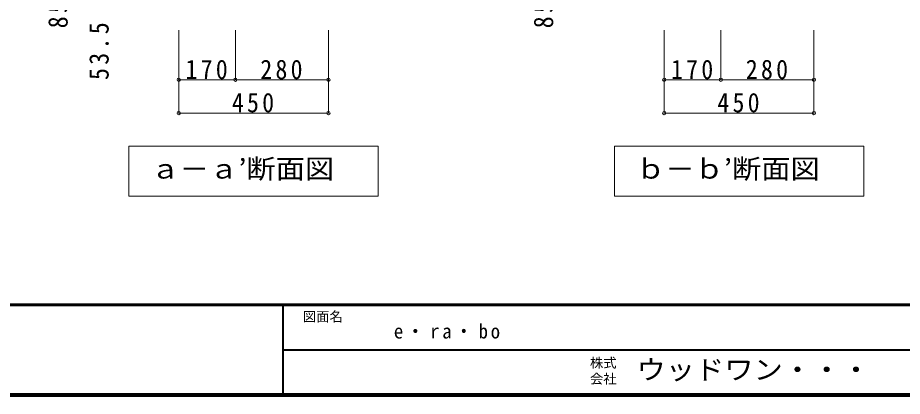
# Model space of a CAD drawing. Units: millimetres at full size, sheet at 1:20; details may follow other scales. Extents: x -3922 to 3878, y -2932 to 2722.
# Drawn here: x -820 to 1841, y -2864 to -1724 of the extents above; entities that cross this region are included whole.
import ezdxf
from ezdxf.enums import TextEntityAlignment as Align

# ---------------------------------------------------------------- set-up
doc = ezdxf.new("R2010")
doc.units = ezdxf.units.MM
doc.header["$LTSCALE"] = 20
doc.header["$PDMODE"] = 32
doc.header["$PDSIZE"] = 10
for name, color, linetype, lineweight in [('0-A_文字', 7, 'Continuous', 18), ('0-B_寸法', 7, 'Continuous', 9), ('F-1_枠', 6, 'Continuous', 40)]:
    doc.layers.add(name, color=color, linetype=linetype, lineweight=lineweight)
doc.layers.add('F-A_文字', color=7, linetype='Continuous')
doc.styles.add('ＭＳ ゴシック', font='')
doc.styles.get('ＭＳ ゴシック').set_extended_font_data('MS Gothic')

msp = doc.modelspace()

# ---------------------------------------------------------------- linework, layer by layer
at = {"layer": '0-A_文字'}
for p, q in [((264.89, -2111.27), (264.89, -2261.27)), ((1724.89, -2111.27), (1724.89, -2261.27)), ((-485.11, -2261.27), (264.89, -2261.27)), ((974.89, -2261.27), (1724.89, -2261.27))]:
    msp.add_line(p, q, dxfattribs=at)
for points in [[(264.89, -2111.27), (-485.11, -2111.27), (-485.11, -2261.27)], [(1724.89, -2111.27), (974.89, -2111.27), (974.89, -2261.27)]]:
    msp.add_lwpolyline(points, dxfattribs=at)
at = {"layer": '0-B_寸法', "color": 4}
for p, q in [((-335.11, -2011.27), (-335.11, -1761.27)), ((-165.11, -1911.27), (-165.11, -1761.27)), ((114.89, -2011.27), (114.89, -1761.27)), ((1124.89, -2011.27), (1124.89, -1761.27)), ((1294.89, -1911.27), (1294.89, -1761.27)), ((1574.89, -2011.27), (1574.89, -1761.27)), ((-335.11, -1911.27), (114.89, -1911.27)), ((1124.89, -1911.27), (1574.89, -1911.27)), ((-335.11, -2011.27), (114.89, -2011.27)), ((1124.89, -2011.27), (1574.89, -2011.27))]:
    msp.add_line(p, q, dxfattribs=at)
at = {"layer": '0-B_寸法'}
for p in [(-335.11, -1911.27), (-165.11, -1911.27), (114.89, -1911.27), (1124.89, -1911.27), (1294.89, -1911.27), (1574.89, -1911.27), (-335.11, -2011.27), (114.89, -2011.27), (1124.89, -2011.27), (1574.89, -2011.27)]:
    msp.add_point(p, dxfattribs=at)
at = {"layer": 'F-1_枠'}
for p, q in [((3877.97, -2587.71), (-3922.03, -2587.71)), ((3877.97, -2591.04), (-3922.03, -2591.04)), ((-22.03, -2591.04), (-22.03, -2857.71)), ((-22.03, -2724.37), (3871.3, -2724.38)), ((3877.97, -2857.71), (-3922.03, -2857.71)), ((3877.97, -2861.04), (-3922.03, -2861.04)), ((3877.97, -2864.37), (-3922.03, -2864.37))]:
    msp.add_line(p, q, dxfattribs=at)

# ---------------------------------------------------------------- texts
at = {"layer": '0-A_文字', "style": 'ＭＳ ゴシック', "width": 1.1}
for s, p in [('ａ－ａ’断面図', (-420.11, -2226.27)), ('ｂ－ｂ’断面図', (1039.89, -2226.27))]:
    msp.add_text(s, height=58.65, dxfattribs=at).set_placement(p, align=Align.BOTTOM_LEFT)
at = {"layer": '0-A_文字', "insert": (311.3, -2691.04), "char_height": 43.99, "attachment_point": 7, "style": 'ＭＳ ゴシック'}
msp.add_mtext('\\T1.28;\\W0.95;e・ra・bo', dxfattribs=at)
at = {"layer": '0-B_寸法', "char_height": 58.65, "attachment_point": 7, "rotation": 90, "style": 'ＭＳ ゴシック'}
for s, insert in [('\\T1.28;\\W0.9;85.5', (-668.43, -1756.02)), ('\\T1.28;\\W0.9;85.5', (791.57, -1756.02)), ('\\T1.28;\\W0.9;53.5', (-545.11, -1911.84))]:
    msp.add_mtext(s, dxfattribs=dict(at, insert=insert))
at = {"layer": '0-B_寸法', "char_height": 58.65, "attachment_point": 7, "style": 'ＭＳ ゴシック'}
for s, insert in [('\\T1.27;\\W0.9;170', (-315.11, -1910.06)), ('\\T1.27;\\W0.9;280', (-90.11, -1910.06)), ('\\T1.27;\\W0.9;170', (1144.89, -1910.06)), ('\\T1.27;\\W0.9;280', (1369.89, -1910.06)), ('\\T1.27;\\W0.9;450', (-175.65, -2010.06)), ('\\T1.27;\\W0.9;450', (1284.35, -2010.06))]:
    msp.add_mtext(s, dxfattribs=dict(at, insert=insert))
at = {"layer": 'F-A_文字', "style": 'ＭＳ ゴシック'}
for s, p in [('図面名', (37.97, -2647.71)), ('株式', (901.3, -2787.04)), ('会社', (901.3, -2835.04))]:
    msp.add_text(s, height=29.33, dxfattribs=at).set_placement(p, align=Align.BOTTOM_LEFT)
at = {"layer": 'F-A_文字', "style": 'ＭＳ ゴシック', "width": 1.1}
msp.add_text('ウッドワン・・・', height=58.65, dxfattribs=at).set_placement((1041.3, -2831.04), align=Align.BOTTOM_LEFT)

doc.saveas('drawing.dxf')
